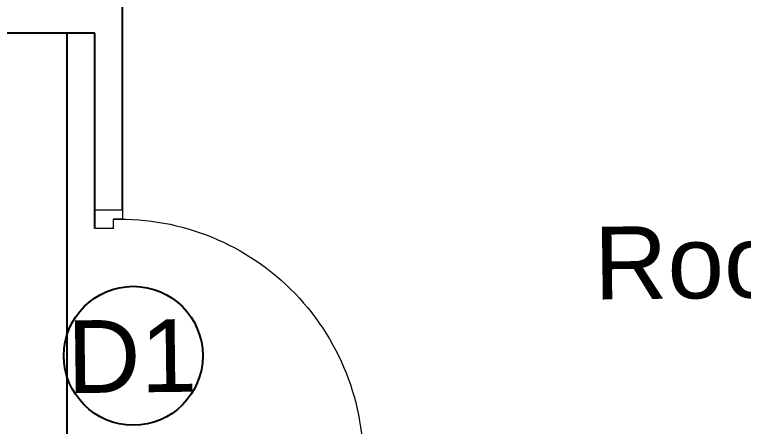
# Model space of a CAD drawing. Header units: metres. Extents: x 428 to 3974, y -4076 to 3914.
# Drawn here: x 1097.286 to 1099.29, y -3846.89 to -3845.758 of the extents above; entities that cross this region are included whole.
import ezdxf

# ---------------------------------------------------------------- set-up
doc = ezdxf.new("R2010")
doc.units = ezdxf.units.M
doc.header["$MEASUREMENT"] = 0
doc.header["$PDMODE"] = 2
for name, color, linetype in [('Dimension', 7, 'Continuous'), ('wall', 150, 'Continuous'), ('window', 2, 'Continuous')]:
    doc.layers.add(name, color=color, linetype=linetype)
doc.layers.add('Doors', color=3, linetype='Continuous', lineweight=20)
doc.styles.add('labor camp', font='arial.ttf')
doc.dimstyles.new('1@100', dxfattribs={"dimtxt": 0.2, "dimasz": 0.175, "dimexe": 0.18, "dimexo": 0.0625, "dimgap": 0.09, "dimtad": 0, "dimtih": 1, "dimtoh": 1, "dimzin": 0, "dimdsep": 46, "dimtxsty": 'labor camp', "dimblk": 'OBLIQUE', "dimcen": 0.09, "dimadec": 0, "dimazin": 0, "dimtfac": 1, "dimtofl": 0, "dimtmove": 1, "dimatfit": 3, "dimfxl": 0.525, "dimfxlon": 1, "dimtolj": 1, "dimtzin": 0, "dimarcsym": 0})

# ---------------------------------------------------------------- blocks, each defined once
blk = doc.blocks.new('*U68')
at = {"layer": 'Doors', "color": 202}
for p, q in [((-0.7366, -0.0762), (-0.7366, -0.0508)), ((-0.7112, -0.0508), (-0.7366, -0.0508)), ((-0.7366, -0.0508), (-0.7366, -0.0762)), ((-0.0254, -0.0508), (-0.0508, -0.0508)), ((-0.0254, -0.0762), (-0.0254, -0.0508)), ((-0.0254, -0.0762), (-0.0254, -0.0762))]:
    blk.add_line(p, q, dxfattribs=at)
for points in [[(-0.7112, -0.0508), (-0.7112, 0), (-0.762, 0), (-0.762, -0.0762), (-0.7366, -0.0762)], [(-0.0508, -0.0508), (-0.0508, 0), (0, 0), (0, -0.0762), (-0.0254, -0.0762)], [(-0.0508, -0.0254), (-0.0508, -0.7366), (-0.0254, -0.7366), (-0.0254, -0.0762)]]:
    blk.add_lwpolyline(points, dxfattribs=at)
blk.add_arc((-0.0678, -0.0685), 0.6691, 178.4805, 273.6311, dxfattribs=at)
blk = doc.blocks.new('_Oblique')
at = {"color": 0, "linetype": 'ByBlock', "lineweight": -2}
blk.add_line((-0.5, -0.5), (0.5, 0.5), dxfattribs=at)
blk = doc.blocks.new('*D128')
at = {"layer": 'Defpoints', "color": 0, "transparency": 16777216}
for p in [(1096.3467, -3845.8098), (1097.4309, -3845.8098), (1097.4309, -3853.5664)]:
    blk.add_point(p, dxfattribs=at)
at = {"layer": 'window', "color": 0, "lineweight": -2, "transparency": 16777216}
for p, q in [((1096.3467, -3853.0414), (1096.3467, -3853.7464)), ((1097.4309, -3853.0414), (1097.4309, -3853.7464)), ((1096.3467, -3853.5664), (1096.5483, -3853.5664)), ((1097.4309, -3853.5664), (1097.2294, -3853.5664))]:
    blk.add_line(p, q, dxfattribs=at)
at = {"layer": 'window', "color": 0, "lineweight": -2, "transparency": 16777216, "xscale": 0.175, "yscale": 0.175, "zscale": 0.175, "rotation": 180}
blk.add_blockref('_Oblique', (1096.3467, -3853.5664), dxfattribs=at)
at = {"layer": 'window', "color": 0, "lineweight": -2, "transparency": 16777216, "xscale": 0.175, "yscale": 0.175, "zscale": 0.175}
blk.add_blockref('_Oblique', (1097.4309, -3853.5664), dxfattribs=at)
at = {"layer": 'window', "color": 0, "transparency": 16777216, "insert": (1096.8888, -3853.5664), "char_height": 0.2, "attachment_point": 5, "style": 'labor camp'}
blk.add_mtext('\\A1;1.08', dxfattribs=at)

msp = doc.modelspace()

# ---------------------------------------------------------------- linework, layer by layer
at = {"layer": 'Dimension'}
msp.add_circle((1097.6128, -3846.6962), 0.1909, dxfattribs=at)
at = {"layer": 'wall'}
for p, q in [((1097.5833, -3846.2954), (1097.5833, -3843.3312)), ((1097.5833, -3846.2954), (1097.5833, -3843.3312)), ((1097.5071, -3845.8098), (1096.2959, -3845.8098)), ((1097.4309, -3850.936), (1097.4309, -3845.8098)), ((1097.5071, -3846.3462), (1097.5071, -3845.8098)), ((1097.5071, -3846.3462), (1097.5071, -3845.8098))]:
    msp.add_line(p, q, dxfattribs=at)

# ---------------------------------------------------------------- block references
at = {"layer": 'Dimension', "color": 4, "xscale": -1, "rotation": 90}
msp.add_blockref('*U68', (1097.5071, -3847.0574), dxfattribs=at)

# ---------------------------------------------------------------- texts
at = {"layer": 'Dimension', "insert": (1099.3684, -3846.4373), "char_height": 0.2, "attachment_point": 5, "rotation": 0.7029, "style": 'labor camp'}
msp.add_mtext('\\A1;Room 3', dxfattribs=at)
at = {"layer": 'Dimension', "insert": (1097.6092, -3846.697), "char_height": 0.2, "width": 0.307866, "attachment_point": 5, "rotation": 0.7029, "style": 'labor camp'}
msp.add_mtext('\\A1;D1', dxfattribs=at)

# ---------------------------------------------------------------- dimensions: what is measured, and where the dimension line sits
at = {"layer": 'window', "color": 0}
dim = msp.add_linear_dim(base=(1097.4309, -3853.5664), p1=(1096.3467, -3845.8098), p2=(1097.4309, -3845.8098), dimstyle='1@100', dxfattribs=at)
dim.commit()
dim.dimension.update_dxf_attribs({"geometry": '*D128', "text_midpoint": (1096.8888, -3853.5664)})

doc.saveas('drawing.dxf')
